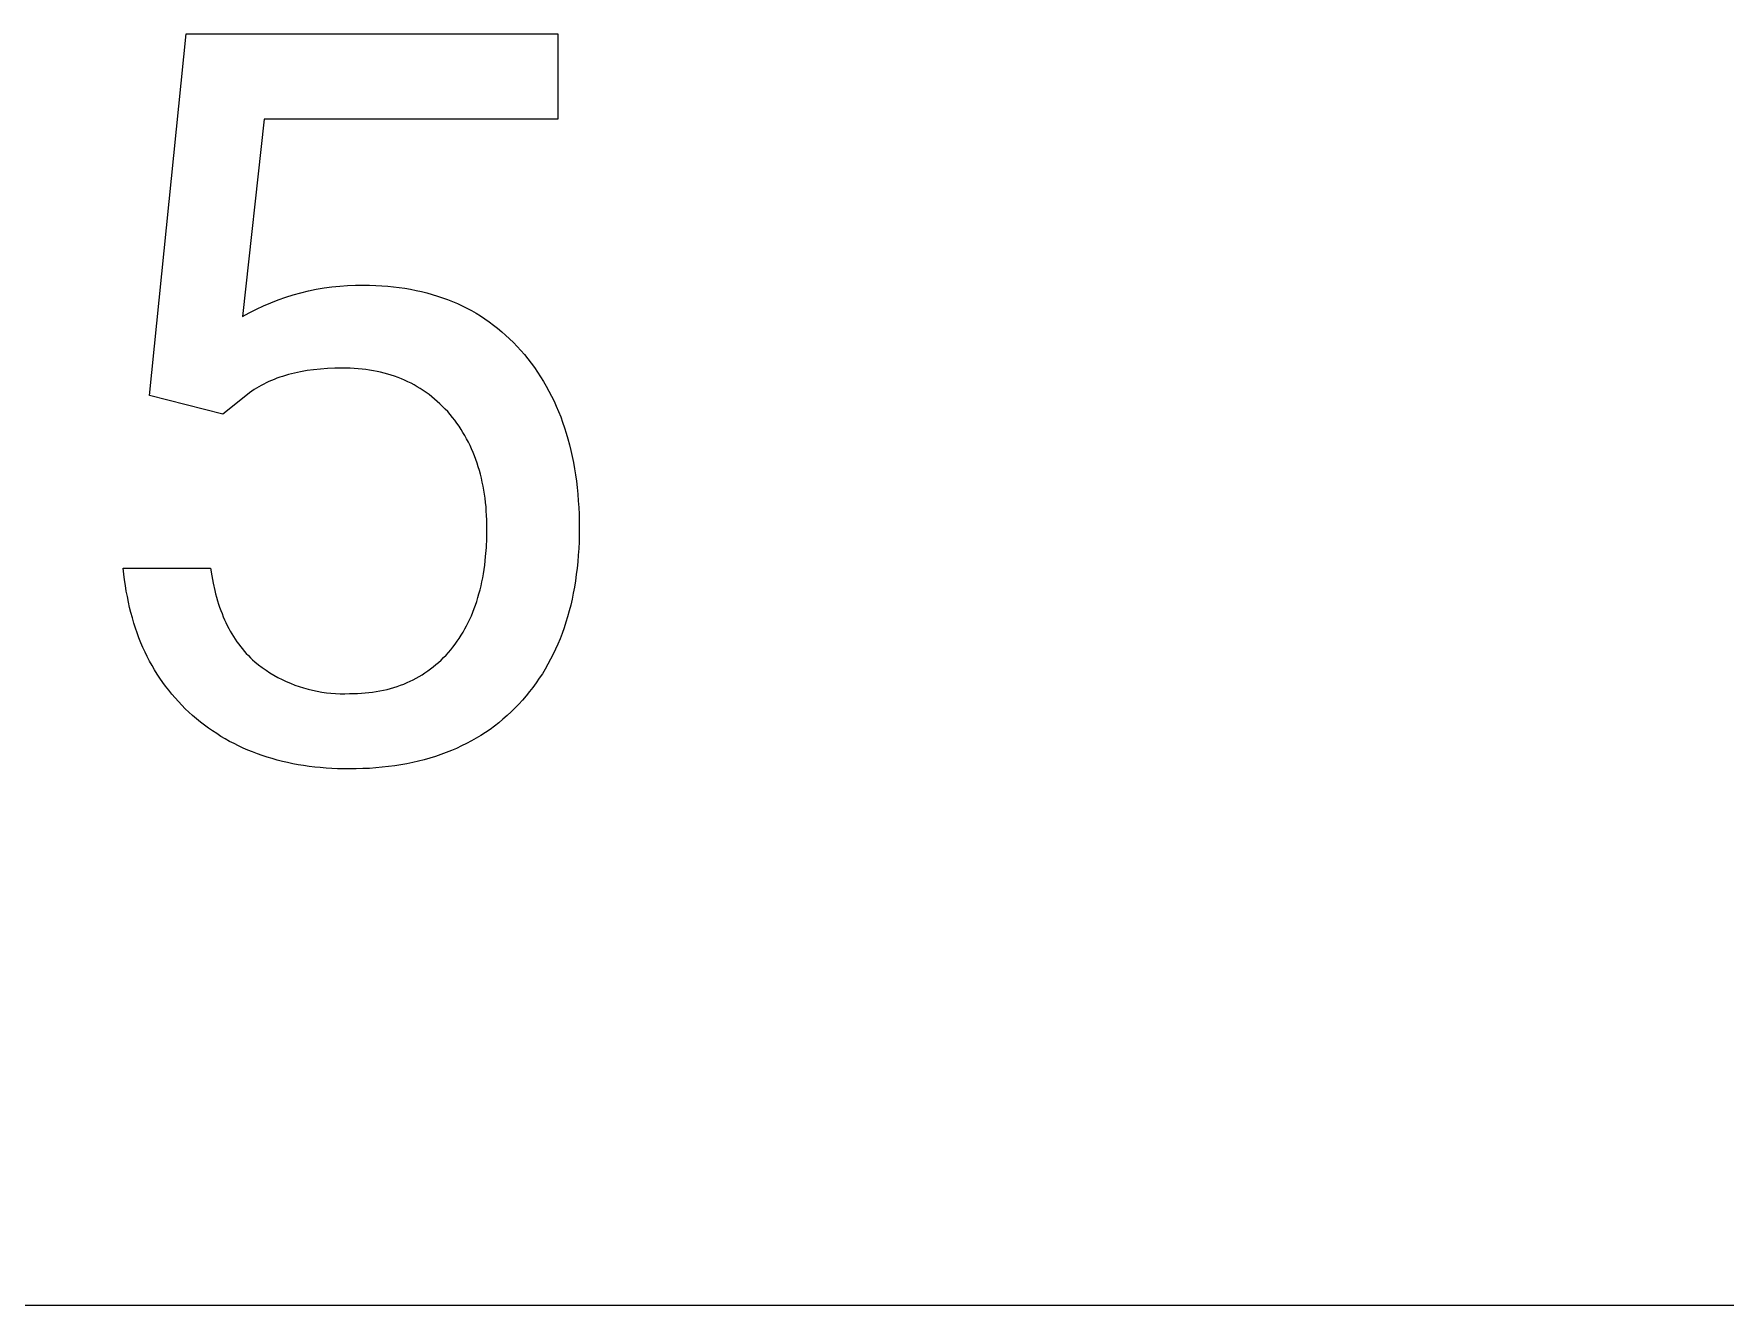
# Model space of a CAD drawing. Header units: millimetres. Extents: x -2542 to 6192, y -257 to 5845.
# Drawn here: x 4973.5 to 5166.4, y 231.7 to 376.7 of the extents above; entities that cross this region are included whole.
import ezdxf

# ---------------------------------------------------------------- set-up
doc = ezdxf.new("R2010")
doc.units = ezdxf.units.MM
doc.header["$MEASUREMENT"] = 0
doc.layers.add('Domyślny', color=7, linetype='Continuous', true_color=0x000000)

msp = doc.modelspace()

# ---------------------------------------------------------------- linework, layer by layer
at = {"layer": 'Domyślny', "color": 18, "lineweight": 15, "true_color": 0x000000}
for p, q in [((4986.68, 335.44), (4990.89, 376.68)), ((4990.89, 376.68), (5033.27, 376.68)), ((5033.27, 376.68), (5033.27, 366.96)), ((4999.79, 366.96), (4997.29, 344.42)), ((5033.27, 366.96), (4999.79, 366.96)), ((5003.96, 347.15), (5004.84, 347.36)), ((5004.84, 347.36), (5005.72, 347.54)), ((5005.72, 347.54), (5006.61, 347.69)), ((5006.61, 347.69), (5007.5, 347.82)), ((5007.5, 347.82), (5008.4, 347.91)), ((5008.4, 347.91), (5009.3, 347.97)), ((5009.3, 347.97), (5010.2, 348)), ((5010.2, 348), (5011.11, 348)), ((5011.11, 348), (5011.81, 347.99)), ((5011.81, 347.99), (5012.51, 347.97)), ((5012.51, 347.97), (5013.19, 347.94)), ((5013.19, 347.94), (5013.87, 347.88)), ((5013.87, 347.88), (5014.54, 347.82)), ((5014.54, 347.82), (5015.19, 347.74)), ((5015.19, 347.74), (5015.84, 347.65)), ((5015.84, 347.65), (5016.48, 347.54)), ((5016.48, 347.54), (5017.11, 347.41)), ((5017.11, 347.41), (5017.73, 347.28)), ((5017.73, 347.28), (5018.34, 347.12)), ((4998.89, 345.27), (4999.7, 345.66)), ((4999.7, 345.66), (5000.53, 346.01)), ((5000.53, 346.01), (5001.37, 346.34)), ((5001.37, 346.34), (5002.23, 346.64)), ((5002.23, 346.64), (5003.09, 346.91)), ((5003.09, 346.91), (5003.96, 347.15)), ((5018.34, 347.12), (5018.94, 346.96)), ((5018.94, 346.96), (5019.54, 346.77)), ((5019.54, 346.77), (5020.12, 346.58)), ((5020.12, 346.58), (5020.69, 346.37)), ((5020.69, 346.37), (5021.26, 346.14)), ((5021.26, 346.14), (5021.81, 345.9)), ((5021.81, 345.9), (5022.36, 345.65)), ((5022.36, 345.65), (5022.9, 345.38)), ((5022.9, 345.38), (5023.43, 345.1)), ((4997.29, 344.42), (4998.08, 344.86)), ((4998.08, 344.86), (4998.89, 345.27)), ((5023.43, 345.1), (5023.94, 344.8)), ((5023.94, 344.8), (5024.45, 344.49)), ((5024.45, 344.49), (5024.96, 344.16)), ((5024.96, 344.16), (5025.45, 343.82)), ((5025.45, 343.82), (5025.93, 343.46)), ((5025.93, 343.46), (5026.4, 343.09)), ((5026.4, 343.09), (5026.87, 342.7)), ((5026.87, 342.7), (5027.32, 342.3)), ((5027.32, 342.3), (5027.77, 341.89)), ((5027.77, 341.89), (5028.21, 341.46)), ((5028.21, 341.46), (5028.63, 341.01)), ((5028.63, 341.01), (5029.05, 340.56)), ((5029.05, 340.56), (5029.46, 340.08)), ((5029.46, 340.08), (5029.86, 339.6)), ((5029.86, 339.6), (5030.24, 339.1)), ((5001.88, 337.6), (5001.55, 337.5)), ((5002.2, 337.71), (5001.88, 337.6)), ((5002.54, 337.8), (5002.2, 337.71)), ((5002.88, 337.89), (5002.54, 337.8)), ((5003.23, 337.98), (5002.88, 337.89)), ((5003.58, 338.06), (5003.23, 337.98)), ((5003.93, 338.13), (5003.58, 338.06)), ((5004.3, 338.2), (5003.93, 338.13)), ((5004.67, 338.26), (5004.3, 338.2)), ((5005.42, 338.36), (5004.67, 338.26)), ((5006.2, 338.44), (5005.42, 338.36)), ((5007, 338.5), (5006.2, 338.44)), ((5007.82, 338.54), (5007, 338.5)), ((5008.66, 338.55), (5007.82, 338.54)), ((5009.13, 338.54), (5008.66, 338.55)), ((5009.59, 338.53), (5009.13, 338.54)), ((5010.05, 338.51), (5009.59, 338.53)), ((5010.49, 338.47), (5010.05, 338.51)), ((5010.94, 338.43), (5010.49, 338.47)), ((5011.37, 338.38), (5010.94, 338.43)), ((5011.81, 338.31), (5011.37, 338.38)), ((5012.23, 338.24), (5011.81, 338.31)), ((5012.65, 338.16), (5012.23, 338.24)), ((5013.06, 338.07), (5012.65, 338.16)), ((5013.47, 337.97), (5013.06, 338.07)), ((5013.88, 337.86), (5013.47, 337.97)), ((5014.27, 337.74), (5013.88, 337.86)), ((5014.66, 337.61), (5014.27, 337.74)), ((5015.05, 337.47), (5014.66, 337.61)), ((5030.24, 339.1), (5030.61, 338.6)), ((5030.61, 338.6), (5030.96, 338.08)), ((5030.96, 338.08), (5031.31, 337.56)), ((4998.12, 335.74), (4997.87, 335.55)), ((4998.38, 335.92), (4998.12, 335.74)), ((4998.64, 336.09), (4998.38, 335.92)), ((4998.9, 336.26), (4998.64, 336.09)), ((4999.17, 336.42), (4998.9, 336.26)), ((4999.45, 336.57), (4999.17, 336.42)), ((4999.73, 336.72), (4999.45, 336.57)), ((5000.02, 336.87), (4999.73, 336.72)), ((5000.32, 337.01), (5000.02, 336.87)), ((5000.62, 337.14), (5000.32, 337.01)), ((5000.92, 337.26), (5000.62, 337.14)), ((5001.23, 337.38), (5000.92, 337.26)), ((5001.55, 337.5), (5001.23, 337.38)), ((5015.43, 337.32), (5015.05, 337.47)), ((5015.8, 337.16), (5015.43, 337.32)), ((5016.17, 336.99), (5015.8, 337.16)), ((5016.53, 336.81), (5016.17, 336.99)), ((5016.89, 336.62), (5016.53, 336.81)), ((5017.24, 336.42), (5016.89, 336.62)), ((5017.58, 336.21), (5017.24, 336.42)), ((5017.92, 335.99), (5017.58, 336.21)), ((5018.25, 335.76), (5017.92, 335.99)), ((5018.58, 335.52), (5018.25, 335.76)), ((5031.31, 337.56), (5031.64, 337.02)), ((5031.64, 337.02), (5031.96, 336.48)), ((5031.96, 336.48), (5032.26, 335.92)), ((5032.26, 335.92), (5032.56, 335.35)), ((4995.08, 333.28), (4986.68, 335.44)), ((4997.87, 335.55), (4995.08, 333.28)), ((5018.9, 335.28), (5018.58, 335.52)), ((5019.21, 335.02), (5018.9, 335.28)), ((5019.52, 334.75), (5019.21, 335.02)), ((5019.83, 334.47), (5019.52, 334.75)), ((5020.13, 334.18), (5019.83, 334.47)), ((5020.42, 333.88), (5020.13, 334.18)), ((5020.71, 333.58), (5020.42, 333.88)), ((5032.56, 335.35), (5032.84, 334.78)), ((5032.84, 334.78), (5033.1, 334.19)), ((5033.1, 334.19), (5033.36, 333.59)), ((5020.98, 333.26), (5020.71, 333.58)), ((5021.25, 332.93), (5020.98, 333.26)), ((5021.51, 332.6), (5021.25, 332.93)), ((5021.76, 332.26), (5021.51, 332.6)), ((5022, 331.92), (5021.76, 332.26)), ((5022.23, 331.56), (5022, 331.92)), ((5033.36, 333.59), (5033.6, 332.99)), ((5033.6, 332.99), (5033.82, 332.37)), ((5033.82, 332.37), (5034.04, 331.74)), ((5022.45, 331.21), (5022.23, 331.56)), ((5022.67, 330.84), (5022.45, 331.21)), ((5022.87, 330.47), (5022.67, 330.84)), ((5023.07, 330.1), (5022.87, 330.47)), ((5023.26, 329.71), (5023.07, 330.1)), ((5034.04, 331.74), (5034.24, 331.11)), ((5034.24, 331.11), (5034.43, 330.46)), ((5034.43, 330.46), (5034.61, 329.8)), ((5023.44, 329.33), (5023.26, 329.71)), ((5023.61, 328.93), (5023.44, 329.33)), ((5023.77, 328.53), (5023.61, 328.93)), ((5023.92, 328.12), (5023.77, 328.53)), ((5024.07, 327.71), (5023.92, 328.12)), ((5034.61, 329.8), (5034.77, 329.13)), ((5034.77, 329.13), (5034.92, 328.45)), ((5034.92, 328.45), (5035.06, 327.76)), ((5024.2, 327.29), (5024.07, 327.71)), ((5024.33, 326.86), (5024.2, 327.29)), ((5024.45, 326.43), (5024.33, 326.86)), ((5024.56, 325.99), (5024.45, 326.43)), ((5035.06, 327.76), (5035.18, 327.06)), ((5035.18, 327.06), (5035.29, 326.36)), ((5035.29, 326.36), (5035.39, 325.64)), ((5024.66, 325.54), (5024.56, 325.99)), ((5024.75, 325.09), (5024.66, 325.54)), ((5024.83, 324.63), (5024.75, 325.09)), ((5024.91, 324.17), (5024.83, 324.63)), ((5024.97, 323.7), (5024.91, 324.17)), ((5035.39, 325.64), (5035.48, 324.91)), ((5035.48, 324.91), (5035.55, 324.17)), ((5035.55, 324.17), (5035.61, 323.42)), ((5025.03, 323.22), (5024.97, 323.7)), ((5025.08, 322.74), (5025.03, 323.22)), ((5025.11, 322.25), (5025.08, 322.74)), ((5025.14, 321.75), (5025.11, 322.25)), ((5035.61, 323.42), (5035.65, 322.66)), ((5035.65, 322.66), (5035.69, 321.89)), ((5025.17, 321.25), (5025.14, 321.75)), ((5025.18, 320.23), (5025.17, 321.25)), ((5035.69, 321.89), (5035.71, 320.31)), ((5035.71, 320.31), (5035.69, 318.74)), ((5025.12, 318.08), (5025.17, 319.14)), ((5025.17, 319.14), (5025.18, 320.23)), ((5035.69, 318.74), (5035.65, 317.97)), ((5024.93, 316.06), (5024.99, 316.55)), ((5024.99, 316.55), (5025.04, 317.06)), ((5025.04, 317.06), (5025.12, 318.08)), ((5035.54, 316.46), (5035.47, 315.72)), ((5035.6, 317.21), (5035.54, 316.46)), ((5035.65, 317.97), (5035.6, 317.21)), ((4983.78, 315.05), (4983.71, 315.72)), ((4983.71, 315.72), (4993.66, 315.72)), ((4983.86, 314.39), (4983.78, 315.05)), ((4993.66, 315.72), (4993.79, 314.85)), ((4993.79, 314.85), (4993.95, 314)), ((5024.61, 314.15), (5024.7, 314.62)), ((5024.7, 314.62), (5024.78, 315.09)), ((5024.78, 315.09), (5024.86, 315.57)), ((5024.86, 315.57), (5024.93, 316.06)), ((5035.38, 315), (5035.28, 314.28)), ((5035.47, 315.72), (5035.38, 315)), ((4983.95, 313.75), (4983.86, 314.39)), ((4984.05, 313.11), (4983.95, 313.75)), ((4984.17, 312.48), (4984.05, 313.11)), ((4993.95, 314), (4994.14, 313.19)), ((4994.14, 313.19), (4994.24, 312.79)), ((4994.24, 312.79), (4994.35, 312.4)), ((5024.16, 312.37), (5024.28, 312.8)), ((5024.28, 312.8), (5024.4, 313.25)), ((5024.4, 313.25), (5024.51, 313.7)), ((5024.51, 313.7), (5024.61, 314.15)), ((5035.04, 312.87), (5034.9, 312.19)), ((5035.17, 313.57), (5035.04, 312.87)), ((5035.28, 314.28), (5035.17, 313.57)), ((4984.3, 311.86), (4984.17, 312.48)), ((4984.43, 311.25), (4984.3, 311.86)), ((4984.58, 310.65), (4984.43, 311.25)), ((4984.74, 310.05), (4984.58, 310.65)), ((4994.35, 312.4), (4994.46, 312.01)), ((4994.46, 312.01), (4994.58, 311.63)), ((4994.58, 311.63), (4994.7, 311.26)), ((4994.7, 311.26), (4994.83, 310.9)), ((4994.83, 310.9), (4994.97, 310.54)), ((5023.41, 310.3), (5023.58, 310.7)), ((5023.58, 310.7), (5023.73, 311.11)), ((5023.73, 311.11), (5023.88, 311.52)), ((5023.88, 311.52), (5024.02, 311.94)), ((5024.02, 311.94), (5024.16, 312.37)), ((5034.57, 310.85), (5034.39, 310.19)), ((5034.74, 311.51), (5034.57, 310.85)), ((5034.9, 312.19), (5034.74, 311.51)), ((4984.92, 309.47), (4984.74, 310.05)), ((4985.1, 308.89), (4984.92, 309.47)), ((4985.3, 308.33), (4985.1, 308.89)), ((4994.97, 310.54), (4995.11, 310.19)), ((4995.11, 310.19), (4995.26, 309.85)), ((4995.26, 309.85), (4995.41, 309.51)), ((4995.41, 309.51), (4995.57, 309.18)), ((4995.57, 309.18), (4995.74, 308.85)), ((4995.74, 308.85), (4995.91, 308.54)), ((5022.46, 308.42), (5022.67, 308.79)), ((5022.67, 308.79), (5022.87, 309.15)), ((5022.87, 309.15), (5023.05, 309.53)), ((5023.05, 309.53), (5023.24, 309.91)), ((5023.24, 309.91), (5023.41, 310.3)), ((5033.99, 308.91), (5033.77, 308.29)), ((5034.2, 309.55), (5033.99, 308.91)), ((5034.39, 310.19), (5034.2, 309.55)), ((4985.5, 307.77), (4985.3, 308.33)), ((4985.72, 307.22), (4985.5, 307.77)), ((4985.95, 306.69), (4985.72, 307.22)), ((4995.91, 308.54), (4996.09, 308.23)), ((4996.09, 308.23), (4996.28, 307.92)), ((4996.28, 307.92), (4996.47, 307.63)), ((4996.47, 307.63), (4996.66, 307.34)), ((4996.66, 307.34), (4996.87, 307.06)), ((4996.87, 307.06), (4997.08, 306.78)), ((4997.08, 306.78), (4997.29, 306.51)), ((5021.31, 306.73), (5021.56, 307.05)), ((5021.56, 307.05), (5021.79, 307.38)), ((5021.79, 307.38), (5022.02, 307.72)), ((5022.02, 307.72), (5022.25, 308.07)), ((5022.25, 308.07), (5022.46, 308.42)), ((5033.28, 307.07), (5033.02, 306.48)), ((5033.53, 307.68), (5033.28, 307.07)), ((5033.77, 308.29), (5033.53, 307.68)), ((4986.19, 306.16), (4985.95, 306.69)), ((4986.45, 305.64), (4986.19, 306.16)), ((4986.71, 305.13), (4986.45, 305.64)), ((4986.99, 304.62), (4986.71, 305.13)), ((4997.29, 306.51), (4997.51, 306.25)), ((4997.51, 306.25), (4997.74, 305.99)), ((4997.74, 305.99), (4997.98, 305.75)), ((4997.98, 305.75), (4998.22, 305.51)), ((4998.22, 305.51), (4998.46, 305.27)), ((4998.46, 305.27), (4998.72, 305.04)), ((4998.72, 305.04), (4999.13, 304.71)), ((5019.37, 304.72), (5019.67, 304.98)), ((5019.67, 304.98), (5019.96, 305.24)), ((5019.96, 305.24), (5020.24, 305.52)), ((5020.24, 305.52), (5020.52, 305.81)), ((5020.52, 305.81), (5020.79, 306.11)), ((5020.79, 306.11), (5021.05, 306.41)), ((5021.05, 306.41), (5021.31, 306.73)), ((5032.45, 305.33), (5032.15, 304.77)), ((5032.74, 305.9), (5032.45, 305.33)), ((5033.02, 306.48), (5032.74, 305.9)), ((4987.28, 304.13), (4986.99, 304.62)), ((4987.57, 303.65), (4987.28, 304.13)), ((4987.89, 303.17), (4987.57, 303.65)), ((4988.21, 302.7), (4987.89, 303.17)), ((4999.13, 304.71), (4999.55, 304.39)), ((4999.55, 304.39), (4999.99, 304.09)), ((4999.99, 304.09), (5000.43, 303.8)), ((5000.43, 303.8), (5000.88, 303.53)), ((5000.88, 303.53), (5001.35, 303.27)), ((5001.35, 303.27), (5001.82, 303.03)), ((5001.82, 303.03), (5002.3, 302.8)), ((5016.42, 302.83), (5016.78, 303)), ((5016.78, 303), (5017.12, 303.18)), ((5017.12, 303.18), (5017.46, 303.37)), ((5017.46, 303.37), (5017.8, 303.57)), ((5017.8, 303.57), (5018.12, 303.78)), ((5018.12, 303.78), (5018.44, 304)), ((5018.44, 304), (5018.76, 304.23)), ((5018.76, 304.23), (5019.07, 304.47)), ((5019.07, 304.47), (5019.37, 304.72)), ((5031.16, 303.16), (5030.81, 302.64)), ((5031.51, 303.69), (5031.16, 303.16)), ((5031.84, 304.22), (5031.51, 303.69)), ((5032.15, 304.77), (5031.84, 304.22)), ((4988.54, 302.25), (4988.21, 302.7)), ((4988.89, 301.8), (4988.54, 302.25)), ((4989.24, 301.36), (4988.89, 301.8)), ((4989.61, 300.93), (4989.24, 301.36)), ((5002.3, 302.8), (5002.78, 302.59)), ((5002.78, 302.59), (5003.27, 302.39)), ((5003.27, 302.39), (5003.77, 302.22)), ((5003.77, 302.22), (5004.28, 302.06)), ((5004.28, 302.06), (5004.79, 301.91)), ((5004.79, 301.91), (5005.3, 301.79)), ((5005.3, 301.79), (5005.82, 301.68)), ((5005.82, 301.68), (5006.34, 301.59)), ((5006.34, 301.59), (5006.87, 301.51)), ((5006.87, 301.51), (5007.39, 301.46)), ((5007.39, 301.46), (5007.92, 301.42)), ((5007.92, 301.42), (5008.45, 301.4)), ((5008.45, 301.4), (5008.98, 301.39)), ((5008.98, 301.39), (5009.51, 301.41)), ((5009.51, 301.41), (5009.96, 301.41)), ((5009.96, 301.41), (5010.41, 301.43)), ((5010.41, 301.43), (5010.86, 301.45)), ((5010.86, 301.45), (5011.29, 301.49)), ((5011.29, 301.49), (5011.72, 301.53)), ((5011.72, 301.53), (5012.15, 301.59)), ((5012.15, 301.59), (5012.57, 301.65)), ((5012.57, 301.65), (5012.98, 301.72)), ((5012.98, 301.72), (5013.39, 301.81)), ((5013.39, 301.81), (5013.79, 301.9)), ((5013.79, 301.9), (5014.18, 302)), ((5014.18, 302), (5014.57, 302.12)), ((5014.57, 302.12), (5014.95, 302.24)), ((5014.95, 302.24), (5015.33, 302.37)), ((5015.33, 302.37), (5015.7, 302.51)), ((5015.7, 302.51), (5016.07, 302.67)), ((5016.07, 302.67), (5016.42, 302.83)), ((5029.65, 301.15), (5029.24, 300.68)), ((5030.05, 301.64), (5029.65, 301.15)), ((5030.44, 302.13), (5030.05, 301.64)), ((5030.81, 302.64), (5030.44, 302.13)), ((4989.99, 300.51), (4989.61, 300.93)), ((4990.38, 300.09), (4989.99, 300.51)), ((4990.78, 299.69), (4990.38, 300.09)), ((4991.2, 299.29), (4990.78, 299.69)), ((4991.62, 298.91), (4991.2, 299.29)), ((5027.94, 299.32), (5027.48, 298.9)), ((5028.38, 299.76), (5027.94, 299.32)), ((5028.82, 300.22), (5028.38, 299.76)), ((5029.24, 300.68), (5028.82, 300.22)), ((4992.06, 298.53), (4991.62, 298.91)), ((4992.5, 298.17), (4992.06, 298.53)), ((4992.96, 297.82), (4992.5, 298.17)), ((4993.42, 297.49), (4992.96, 297.82)), ((4993.89, 297.16), (4993.42, 297.49)), ((4994.36, 296.85), (4993.89, 297.16)), ((5025.54, 297.34), (5025.03, 296.99)), ((5026.04, 297.71), (5025.54, 297.34)), ((5026.53, 298.09), (5026.04, 297.71)), ((5027.01, 298.49), (5026.53, 298.09)), ((5027.48, 298.9), (5027.01, 298.49)), ((4994.85, 296.54), (4994.36, 296.85)), ((4995.34, 296.25), (4994.85, 296.54)), ((4995.84, 295.97), (4995.34, 296.25)), ((4996.35, 295.71), (4995.84, 295.97)), ((4996.86, 295.45), (4996.35, 295.71)), ((4997.39, 295.21), (4996.86, 295.45)), ((4997.92, 294.98), (4997.39, 295.21)), ((5021.72, 295.17), (5021.14, 294.92)), ((5022.3, 295.44), (5021.72, 295.17)), ((5022.87, 295.72), (5022.3, 295.44)), ((5023.42, 296.01), (5022.87, 295.72)), ((5023.97, 296.33), (5023.42, 296.01)), ((5024.5, 296.65), (5023.97, 296.33)), ((5025.03, 296.99), (5024.5, 296.65)), ((4998.46, 294.76), (4997.92, 294.98)), ((4999.01, 294.55), (4998.46, 294.76)), ((4999.56, 294.35), (4999.01, 294.55)), ((5000.12, 294.17), (4999.56, 294.35)), ((5000.7, 294), (5000.12, 294.17)), ((5001.27, 293.84), (5000.7, 294)), ((5001.86, 293.69), (5001.27, 293.84)), ((5002.45, 293.55), (5001.86, 293.69)), ((5003.06, 293.42), (5002.45, 293.55)), ((5003.67, 293.31), (5003.06, 293.42)), ((5004.28, 293.21), (5003.67, 293.31)), ((5015.36, 293.29), (5014.67, 293.18)), ((5016.05, 293.42), (5015.36, 293.29)), ((5016.72, 293.55), (5016.05, 293.42)), ((5017.38, 293.7), (5016.72, 293.55)), ((5018.04, 293.87), (5017.38, 293.7)), ((5018.68, 294.05), (5018.04, 293.87)), ((5019.31, 294.25), (5018.68, 294.05)), ((5019.93, 294.46), (5019.31, 294.25)), ((5020.54, 294.68), (5019.93, 294.46)), ((5021.14, 294.92), (5020.54, 294.68)), ((5004.91, 293.12), (5004.28, 293.21)), ((5005.54, 293.04), (5004.91, 293.12)), ((5006.18, 292.98), (5005.54, 293.04)), ((5006.83, 292.92), (5006.18, 292.98)), ((5007.49, 292.88), (5006.83, 292.92)), ((5008.15, 292.85), (5007.49, 292.88)), ((5008.83, 292.84), (5008.15, 292.85)), ((5009.51, 292.83), (5008.83, 292.84)), ((5010.28, 292.84), (5009.51, 292.83)), ((5011.04, 292.86), (5010.28, 292.84)), ((5011.78, 292.89), (5011.04, 292.86)), ((5012.52, 292.94), (5011.78, 292.89)), ((5013.25, 293.01), (5012.52, 292.94)), ((5013.96, 293.09), (5013.25, 293.01)), ((5014.67, 293.18), (5013.96, 293.09)), ((2891.58, 231.65), (6192.16, 231.65))]:
    msp.add_line(p, q, dxfattribs=at)

doc.saveas('drawing.dxf')
